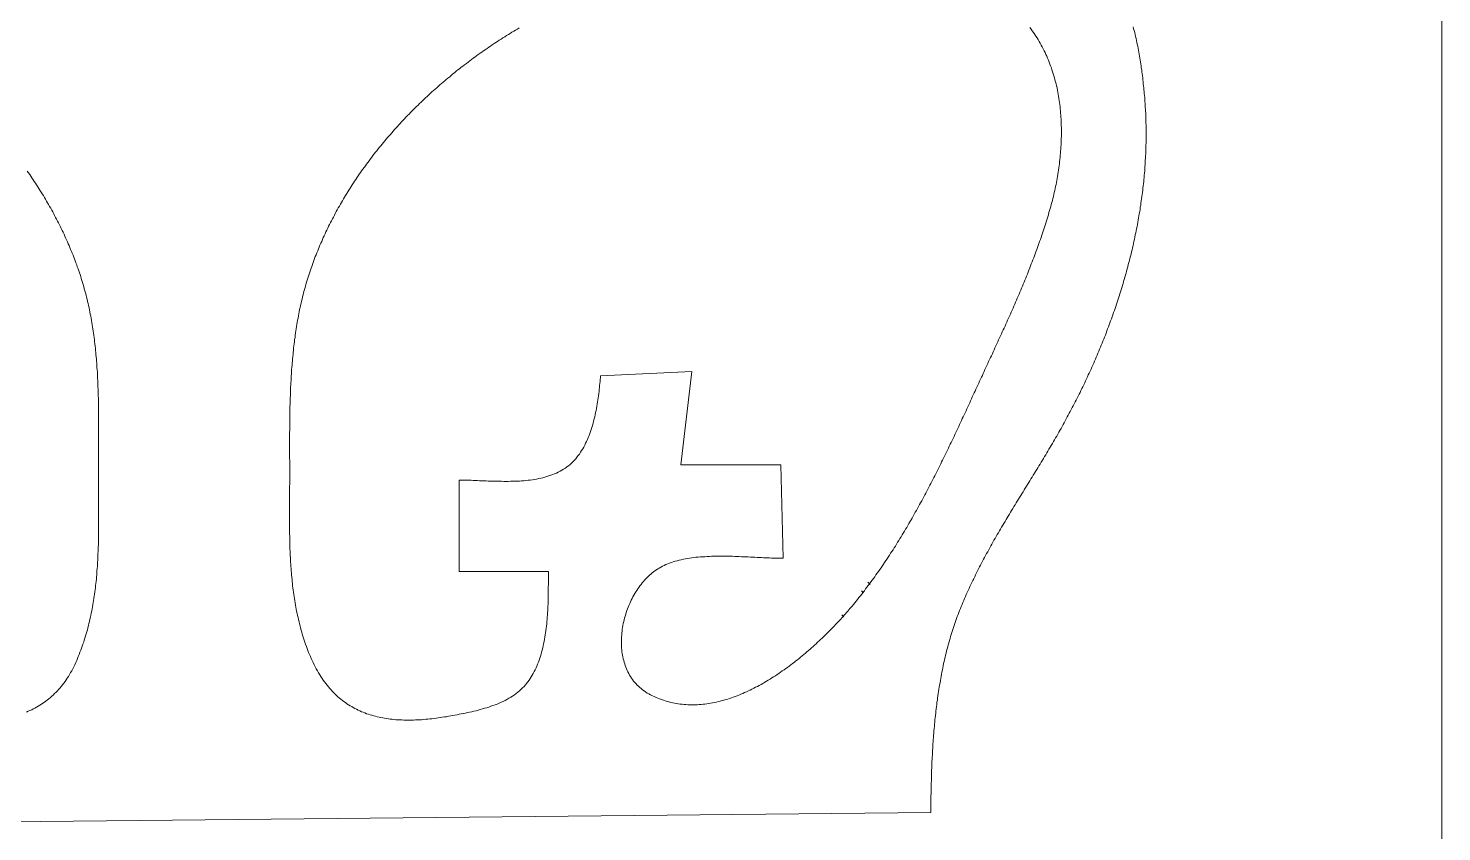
# Model space of a CAD drawing. Header units: inches. Extents: x 5.7 to 37.7, y 3.3 to 21.3.
# Drawn here: x 29.596 to 30.724, y 15.594 to 16.236 of the extents above; entities that cross this region are included whole.
import ezdxf

# ---------------------------------------------------------------- set-up
doc = ezdxf.new("R2010")
doc.units = ezdxf.units.IN
doc.header["$MEASUREMENT"] = 0
doc.layers.add('LASER BLACK', color=7, linetype='Continuous', lineweight=0, true_color=0x000000)

msp = doc.modelspace()

# ---------------------------------------------------------------- linework, layer by layer
at = {"layer": 'LASER BLACK'}
for points in [[(30.7241, 14.9936), (30.7241, 16.7583)], [(29.9877, 16.2363), (29.9862, 16.2354), (29.9848, 16.2345), (29.9833, 16.2337), (29.9819, 16.2328), (29.9804, 16.2319), (29.979, 16.231), (29.9776, 16.2301), (29.9761, 16.2292), (29.9747, 16.2283), (29.9733, 16.2274), (29.9718, 16.2265), (29.9704, 16.2255), (29.969, 16.2246), (29.9676, 16.2237), (29.9662, 16.2227), (29.9648, 16.2218), (29.9634, 16.2208), (29.962, 16.2199), (29.9606, 16.2189), (29.9592, 16.2179), (29.9578, 16.2169), (29.9564, 16.216), (29.955, 16.215), (29.9537, 16.214), (29.9523, 16.213), (29.9509, 16.212), (29.9495, 16.211), (29.9482, 16.2099), (29.9468, 16.2089), (29.9455, 16.2079), (29.9441, 16.2069), (29.9428, 16.2058), (29.9414, 16.2048), (29.9401, 16.2037), (29.9388, 16.2027), (29.9374, 16.2016), (29.9361, 16.2005), (29.9348, 16.1995), (29.9335, 16.1984), (29.9322, 16.1973), (29.9308, 16.1962), (29.9295, 16.1951), (29.9282, 16.194), (29.9269, 16.1929), (29.9257, 16.1918), (29.9244, 16.1907), (29.9231, 16.1896), (29.9218, 16.1885), (29.9205, 16.1873), (29.9193, 16.1862), (29.918, 16.1851), (29.9167, 16.1839), (29.9155, 16.1828), (29.9142, 16.1816), (29.913, 16.1805), (29.9118, 16.1793), (29.9105, 16.1781), (29.9093, 16.177), (29.9081, 16.1758), (29.9069, 16.1746), (29.9057, 16.1734), (29.9044, 16.1722), (29.9032, 16.171), (29.902, 16.1698), (29.9009, 16.1686), (29.8997, 16.1674), (29.8985, 16.1662), (29.8973, 16.165), (29.8961, 16.1637), (29.895, 16.1625), (29.8938, 16.1613), (29.8927, 16.16), (29.8915, 16.1588), (29.8904, 16.1575), (29.8893, 16.1563), (29.8881, 16.155), (29.887, 16.1537), (29.8859, 16.1525), (29.8848, 16.1512), (29.8837, 16.1499), (29.8826, 16.1487), (29.8815, 16.1474), (29.8804, 16.1461), (29.8793, 16.1448), (29.8782, 16.1435), (29.8772, 16.1422), (29.8761, 16.1409), (29.875, 16.1396), (29.874, 16.1382), (29.873, 16.1369), (29.8719, 16.1356), (29.8709, 16.1343), (29.8699, 16.1329), (29.8689, 16.1316), (29.8678, 16.1302), (29.8668, 16.1289), (29.8658, 16.1275), (29.8649, 16.1262), (29.8639, 16.1248), (29.8629, 16.1235), (29.8619, 16.1221), (29.861, 16.1207), (29.86, 16.1194), (29.8591, 16.118), (29.8581, 16.1166), (29.8572, 16.1152), (29.8563, 16.1138), (29.8553, 16.1124), (29.8544, 16.111), (29.8535, 16.1096), (29.8526, 16.1082), (29.8517, 16.1068), (29.8508, 16.1054), (29.85, 16.104), (29.8491, 16.1025), (29.8482, 16.1011), (29.8474, 16.0997), (29.8465, 16.0982), (29.8457, 16.0968), (29.8449, 16.0954), (29.8441, 16.0939), (29.8432, 16.0925), (29.8424, 16.091), (29.8416, 16.0896), (29.8408, 16.0881), (29.8401, 16.0866), (29.8393, 16.0852), (29.8385, 16.0837), (29.8378, 16.0822), (29.837, 16.0808), (29.8363, 16.0793), (29.8355, 16.0778), (29.8348, 16.0763), (29.8341, 16.0748), (29.8334, 16.0733), (29.8327, 16.0718), (29.832, 16.0703), (29.8313, 16.0688), (29.8306, 16.0673), (29.83, 16.0658), (29.8293, 16.0643), (29.8286, 16.0628), (29.828, 16.0612), (29.8274, 16.0597), (29.8268, 16.0582), (29.8261, 16.0566), (29.8255, 16.0551), (29.8249, 16.0536), (29.8243, 16.052), (29.8238, 16.0505), (29.8232, 16.0489), (29.8226, 16.0474), (29.8221, 16.0458), (29.8215, 16.0443), (29.821, 16.0427), (29.8205, 16.0412), (29.82, 16.0396), (29.8195, 16.038), (29.819, 16.0365), (29.8184, 16.0348), (29.8179, 16.0331), (29.8174, 16.0314), (29.817, 16.0298), (29.8165, 16.0281), (29.816, 16.0264), (29.8156, 16.0247), (29.8152, 16.0231), (29.8147, 16.0214), (29.8143, 16.0197), (29.8139, 16.018), (29.8135, 16.0163), (29.8132, 16.0146), (29.8128, 16.0129), (29.8124, 16.0113), (29.8121, 16.0096), (29.8118, 16.0079), (29.8114, 16.0062), (29.8111, 16.0045), (29.8108, 16.0028), (29.8105, 16.0011), (29.8102, 15.9994), (29.8099, 15.9977), (29.8097, 15.996), (29.8094, 15.9943), (29.8091, 15.9926), (29.8089, 15.9908), (29.8087, 15.9891), (29.8084, 15.9874), (29.8082, 15.9857), (29.808, 15.984), (29.8078, 15.9823), (29.8076, 15.9806), (29.8074, 15.9789), (29.8072, 15.9771), (29.8071, 15.9754), (29.8069, 15.9737), (29.8067, 15.972), (29.8066, 15.9703), (29.8064, 15.9685), (29.8063, 15.9668), (29.8062, 15.9651), (29.806, 15.9634), (29.8059, 15.9617), (29.8058, 15.9599), (29.8057, 15.9582), (29.8056, 15.9565), (29.8055, 15.9547), (29.8054, 15.953), (29.8053, 15.9513), (29.8052, 15.9496), (29.8052, 15.9478), (29.8051, 15.9461), (29.805, 15.9444), (29.805, 15.9426), (29.8049, 15.9409), (29.8049, 15.9392), (29.8048, 15.9375), (29.8048, 15.9357), (29.8047, 15.934), (29.8047, 15.9323), (29.8046, 15.9305), (29.8046, 15.9288), (29.8046, 15.9271), (29.8046, 15.9253), (29.8045, 15.9236), (29.8045, 15.9219), (29.8045, 15.9201), (29.8045, 15.9184), (29.8045, 15.9167), (29.8045, 15.9149), (29.8044, 15.9132), (29.8044, 15.9115), (29.8044, 15.9097), (29.8044, 15.908), (29.8044, 15.9063), (29.8044, 15.9045), (29.8044, 15.9028), (29.8044, 15.9011), (29.8044, 15.8993), (29.8044, 15.8976), (29.8044, 15.8959), (29.8044, 15.8941), (29.8044, 15.8924), (29.8045, 15.8907), (29.8045, 15.8889), (29.8045, 15.8872), (29.8045, 15.8855), (29.8045, 15.8837), (29.8045, 15.882), (29.8045, 15.8803), (29.8045, 15.8786), (29.8045, 15.8769), (29.8045, 15.8752), (29.8045, 15.8735), (29.8045, 15.8718), (29.8044, 15.8701), (29.8044, 15.8683), (29.8044, 15.8666), (29.8044, 15.8649), (29.8044, 15.8632), (29.8044, 15.8615), (29.8044, 15.8598), (29.8044, 15.8581), (29.8044, 15.8563), (29.8044, 15.8546), (29.8043, 15.8529), (29.8043, 15.8512), (29.8043, 15.8494), (29.8043, 15.8477), (29.8043, 15.846), (29.8043, 15.8443), (29.8043, 15.8425), (29.8043, 15.8408), (29.8044, 15.8391), (29.8044, 15.8373), (29.8044, 15.8356), (29.8044, 15.8339), (29.8044, 15.8321), (29.8045, 15.8304), (29.8045, 15.8287), (29.8045, 15.8269), (29.8046, 15.8252), (29.8046, 15.8235), (29.8047, 15.8217), (29.8047, 15.82), (29.8048, 15.8183), (29.8049, 15.8165), (29.8049, 15.8148), (29.805, 15.8131), (29.8051, 15.8113), (29.8052, 15.8096), (29.8053, 15.8079), (29.8054, 15.8061), (29.8056, 15.8044), (29.8057, 15.8027), (29.8058, 15.801), (29.806, 15.7993), (29.8061, 15.7975), (29.8063, 15.7958), (29.8065, 15.7941), (29.8066, 15.7924), (29.8068, 15.7907), (29.807, 15.789), (29.8073, 15.7872), (29.8075, 15.7855), (29.8077, 15.7838), (29.808, 15.7821), (29.8082, 15.7804), (29.8085, 15.7787), (29.8088, 15.777), (29.8091, 15.7753), (29.8094, 15.7737), (29.8097, 15.772), (29.81, 15.7703), (29.8103, 15.7686), (29.8107, 15.7669), (29.8111, 15.7653), (29.8115, 15.7636), (29.8119, 15.7619), (29.8123, 15.7603), (29.8127, 15.7586), (29.8131, 15.757), (29.8136, 15.7553), (29.8141, 15.7537), (29.8145, 15.752), (29.815, 15.7504), (29.8156, 15.7487), (29.8161, 15.7471), (29.8166, 15.7455), (29.8172, 15.7439), (29.8178, 15.7422), (29.8184, 15.7406), (29.819, 15.739), (29.8196, 15.7374), (29.8203, 15.7358), (29.821, 15.7342), (29.8217, 15.7326), (29.8224, 15.7311), (29.8232, 15.7293), (29.824, 15.7276), (29.8249, 15.7259), (29.8257, 15.7243), (29.8266, 15.7227), (29.8275, 15.7211), (29.8284, 15.7196), (29.8294, 15.7181), (29.8303, 15.7167), (29.8313, 15.7152), (29.8323, 15.7139), (29.8333, 15.7125), (29.8343, 15.7112), (29.8354, 15.7099), (29.8364, 15.7087), (29.8375, 15.7075), (29.8386, 15.7063), (29.8397, 15.7052), (29.8408, 15.7041), (29.8419, 15.703), (29.843, 15.702), (29.8442, 15.701), (29.8454, 15.7), (29.8466, 15.6991), (29.8478, 15.6982), (29.849, 15.6973), (29.8502, 15.6964), (29.8514, 15.6956), (29.8527, 15.6948), (29.854, 15.6941), (29.8552, 15.6934), (29.8565, 15.6927), (29.8578, 15.692), (29.8591, 15.6913), (29.8605, 15.6907), (29.8618, 15.6901), (29.8632, 15.6896), (29.8645, 15.6891), (29.8659, 15.6885), (29.8673, 15.6881), (29.8687, 15.6876), (29.8701, 15.6872), (29.8715, 15.6868), (29.8729, 15.6864), (29.8744, 15.686), (29.8758, 15.6857), (29.8773, 15.6854), (29.8787, 15.6851), (29.8802, 15.6848), (29.8817, 15.6846), (29.8832, 15.6844), (29.8847, 15.6842), (29.8862, 15.684), (29.8877, 15.6839), (29.8893, 15.6837), (29.8908, 15.6836), (29.8924, 15.6835), (29.8939, 15.6835), (29.8955, 15.6834), (29.897, 15.6834), (29.8986, 15.6834), (29.9002, 15.6834), (29.9018, 15.6834), (29.9034, 15.6834), (29.905, 15.6835), (29.9066, 15.6835), (29.9082, 15.6836), (29.9098, 15.6837), (29.9114, 15.6839), (29.9131, 15.684), (29.9147, 15.6842), (29.9164, 15.6843), (29.918, 15.6845), (29.9197, 15.6847), (29.9213, 15.6849), (29.923, 15.6851), (29.9246, 15.6854), (29.9263, 15.6856), (29.928, 15.6859), (29.9297, 15.6861), (29.9313, 15.6864), (29.933, 15.6867), (29.9347, 15.687), (29.9364, 15.6874), (29.9381, 15.6877), (29.9397, 15.688), (29.9414, 15.6883), (29.943, 15.6887), (29.9447, 15.689), (29.9464, 15.6894), (29.9481, 15.6897), (29.9498, 15.6901), (29.9515, 15.6905), (29.9532, 15.6909), (29.9549, 15.6914), (29.9566, 15.6918), (29.9583, 15.6923), (29.96, 15.6928), (29.9617, 15.6933), (29.9634, 15.6938), (29.9651, 15.6944), (29.9667, 15.695), (29.9684, 15.6956), (29.97, 15.6962), (29.9716, 15.6969), (29.9732, 15.6976), (29.9748, 15.6983), (29.9764, 15.6991), (29.9779, 15.6999), (29.9794, 15.7008), (29.9809, 15.7017), (29.9824, 15.7026), (29.9838, 15.7036), (29.9852, 15.7046), (29.9865, 15.7056), (29.9878, 15.7067), (29.9891, 15.7079), (29.9904, 15.7091), (29.9916, 15.7103), (29.9926, 15.7115), (29.9936, 15.7127), (29.9946, 15.7139), (29.9955, 15.7152), (29.9964, 15.7165), (29.9973, 15.7179), (29.9981, 15.7192), (29.9989, 15.7206), (29.9997, 15.7221), (30.0004, 15.7235), (30.0011, 15.725), (30.0018, 15.7265), (30.0024, 15.728), (30.003, 15.7296), (30.0036, 15.7312), (30.0041, 15.7328), (30.0046, 15.7344), (30.0051, 15.736), (30.0056, 15.7377), (30.006, 15.7393), (30.0065, 15.741), (30.0068, 15.7427), (30.0072, 15.7444), (30.0076, 15.7461), (30.0079, 15.7479), (30.0082, 15.7496), (30.0085, 15.7514), (30.0087, 15.7531), (30.009, 15.7549), (30.0092, 15.7567), (30.0094, 15.7584), (30.0096, 15.7602), (30.0098, 15.762), (30.0099, 15.7638), (30.0101, 15.7655), (30.0102, 15.7673), (30.0103, 15.7691), (30.0104, 15.7708), (30.0105, 15.7726), (30.0106, 15.7744), (30.0107, 15.7761), (30.0107, 15.7779), (30.0108, 15.7796), (30.0108, 15.7813), (30.0109, 15.783), (30.0109, 15.7847), (30.0109, 15.7864), (30.0109, 15.7881), (30.0109, 15.7897), (30.011, 15.7913), (30.011, 15.793), (30.011, 15.7946), (30.011, 15.7961), (30.011, 15.7977), (30.011, 15.7992), (30.011, 15.8007), (30.011, 15.8022)], [(30.3983, 16.2325), (30.3973, 16.2339), (30.3964, 16.2353), (30.3954, 16.2366)], [(30.4115, 16.092), (30.412, 16.0935), (30.4124, 16.0951), (30.4128, 16.0967), (30.4133, 16.0983), (30.4137, 16.0999), (30.4141, 16.1015), (30.4144, 16.1031), (30.4148, 16.1047), (30.4152, 16.1063), (30.4155, 16.1079), (30.4159, 16.1095), (30.4162, 16.1112), (30.4165, 16.1128), (30.4168, 16.1144), (30.4171, 16.1161), (30.4174, 16.1177), (30.4177, 16.1194), (30.418, 16.1211), (30.4182, 16.1227), (30.4184, 16.1244), (30.4187, 16.1261), (30.4189, 16.1277), (30.4191, 16.1294), (30.4193, 16.1311), (30.4195, 16.1328), (30.4196, 16.1345), (30.4198, 16.1362), (30.4199, 16.1379), (30.42, 16.1395), (30.4201, 16.1412), (30.4202, 16.1429), (30.4203, 16.1446), (30.4204, 16.1463), (30.4204, 16.148), (30.4205, 16.1497), (30.4205, 16.1514), (30.4205, 16.1531), (30.4205, 16.1548), (30.4205, 16.1565), (30.4204, 16.1582), (30.4204, 16.1599), (30.4203, 16.1616), (30.4202, 16.1633), (30.4201, 16.165), (30.42, 16.1666), (30.4199, 16.1683), (30.4197, 16.17), (30.4196, 16.1717), (30.4194, 16.1734), (30.4192, 16.175), (30.419, 16.1767), (30.4187, 16.1784), (30.4185, 16.18), (30.4182, 16.1817), (30.4179, 16.1833), (30.4176, 16.185), (30.4173, 16.1866), (30.417, 16.1883), (30.4166, 16.1899), (30.4162, 16.1915), (30.4158, 16.1931), (30.4154, 16.1948), (30.415, 16.1964), (30.4145, 16.198), (30.414, 16.1996), (30.4135, 16.2012), (30.413, 16.2027), (30.4125, 16.2043), (30.4119, 16.2059), (30.4114, 16.2074), (30.4108, 16.209), (30.4101, 16.2105), (30.4095, 16.2121), (30.4089, 16.2136), (30.4082, 16.2151), (30.4075, 16.2166), (30.4067, 16.2181), (30.406, 16.2196), (30.4052, 16.2211), (30.4044, 16.2226), (30.4036, 16.224), (30.4028, 16.2255), (30.402, 16.2269), (30.4011, 16.2283), (30.4002, 16.2297), (30.3992, 16.2311), (30.3983, 16.2325)], [(30.4252, 15.9255), (30.426, 15.927), (30.4268, 15.9285), (30.4276, 15.93), (30.4284, 15.9315), (30.4292, 15.933), (30.43, 15.9345), (30.4308, 15.936), (30.4315, 15.9375), (30.4323, 15.939), (30.4331, 15.9405), (30.4338, 15.9421), (30.4346, 15.9436), (30.4354, 15.9451), (30.4361, 15.9467), (30.4369, 15.9482), (30.4376, 15.9497), (30.4384, 15.9513), (30.4391, 15.9528), (30.4398, 15.9544), (30.4406, 15.9559), (30.4413, 15.9575), (30.442, 15.9591), (30.4427, 15.9606), (30.4434, 15.9622), (30.4442, 15.9638), (30.4449, 15.9653), (30.4456, 15.9669), (30.4463, 15.9685), (30.447, 15.9701), (30.4476, 15.9717), (30.4483, 15.9733), (30.449, 15.9749), (30.4497, 15.9765), (30.4504, 15.978), (30.451, 15.9796), (30.4517, 15.9813), (30.4523, 15.9829), (30.453, 15.9845), (30.4536, 15.9861), (30.4543, 15.9877), (30.4549, 15.9893), (30.4556, 15.9909), (30.4562, 15.9925), (30.4568, 15.9942), (30.4574, 15.9958), (30.458, 15.9974), (30.4586, 15.9991), (30.4592, 16.0007), (30.4598, 16.0023), (30.4604, 16.004), (30.461, 16.0056), (30.4616, 16.0072), (30.4622, 16.0089), (30.4628, 16.0105), (30.4633, 16.0122), (30.4639, 16.0138), (30.4644, 16.0155), (30.465, 16.0171), (30.4655, 16.0188), (30.4661, 16.0204), (30.4666, 16.0221), (30.4671, 16.0238), (30.4677, 16.0254), (30.4682, 16.0271), (30.4687, 16.0287), (30.4692, 16.0304), (30.4697, 16.0321), (30.4702, 16.0338), (30.4707, 16.0354), (30.4712, 16.0371), (30.4716, 16.0388), (30.4721, 16.0405), (30.4726, 16.0421), (30.473, 16.0438), (30.4735, 16.0455), (30.4739, 16.0472), (30.4744, 16.0489), (30.4748, 16.0505), (30.4752, 16.0522), (30.4756, 16.0539), (30.4761, 16.0556), (30.4765, 16.0573), (30.4769, 16.059), (30.4773, 16.0607), (30.4777, 16.0624), (30.478, 16.0641), (30.4784, 16.0658), (30.4788, 16.0675), (30.4792, 16.0692), (30.4795, 16.0709), (30.4799, 16.0725), (30.4802, 16.0742), (30.4805, 16.0759), (30.4809, 16.0776), (30.4812, 16.0793), (30.4815, 16.0811), (30.4818, 16.0828), (30.4821, 16.0845), (30.4824, 16.0862), (30.4827, 16.0879), (30.483, 16.0896), (30.4833, 16.0913), (30.4835, 16.093), (30.4838, 16.0947), (30.484, 16.0964), (30.4843, 16.0981), (30.4845, 16.0998), (30.4848, 16.1015), (30.485, 16.1032), (30.4852, 16.1049), (30.4854, 16.1066), (30.4856, 16.1083), (30.4858, 16.1101), (30.486, 16.1118), (30.4862, 16.1135), (30.4863, 16.1152), (30.4865, 16.1169), (30.4867, 16.1186), (30.4868, 16.1203), (30.487, 16.122), (30.4871, 16.1237), (30.4872, 16.1254), (30.4873, 16.1271), (30.4874, 16.1288), (30.4875, 16.1305), (30.4876, 16.1322), (30.4877, 16.134), (30.4878, 16.1357), (30.4879, 16.1374), (30.4879, 16.1391), (30.488, 16.1408), (30.488, 16.1425), (30.4881, 16.1442), (30.4881, 16.1459), (30.4881, 16.1476), (30.4881, 16.1493), (30.4881, 16.151), (30.4881, 16.1525), (30.4881, 16.1541), (30.4881, 16.1556), (30.4881, 16.1572), (30.4881, 16.1587), (30.488, 16.1603), (30.488, 16.1618), (30.4879, 16.1634), (30.4879, 16.1649), (30.4878, 16.1665), (30.4878, 16.1681), (30.4877, 16.1696), (30.4876, 16.1712), (30.4875, 16.1728), (30.4874, 16.1743), (30.4873, 16.1759), (30.4872, 16.1775), (30.4871, 16.1791), (30.487, 16.1806), (30.4869, 16.1822), (30.4867, 16.1838), (30.4866, 16.1854), (30.4864, 16.1869), (30.4863, 16.1885), (30.4861, 16.1901), (30.4859, 16.1917), (30.4858, 16.1933), (30.4856, 16.1948), (30.4854, 16.1964), (30.4852, 16.198), (30.485, 16.1996), (30.4848, 16.2012), (30.4846, 16.2027), (30.4843, 16.2043), (30.4841, 16.2059), (30.4839, 16.2075), (30.4836, 16.209), (30.4834, 16.2106), (30.4831, 16.2122), (30.4828, 16.2138), (30.4826, 16.2153), (30.4823, 16.2169), (30.482, 16.2185), (30.4817, 16.2201), (30.4814, 16.2216), (30.481, 16.2232), (30.4807, 16.2247), (30.4804, 16.2263), (30.4801, 16.2279), (30.4797, 16.2294), (30.4794, 16.231), (30.479, 16.2325), (30.4786, 16.2341), (30.4782, 16.2356), (30.4779, 16.2372)], [(29.5944, 15.6898), (29.5958, 15.6904), (29.5971, 15.691), (29.5985, 15.6916), (29.5998, 15.6923), (29.6011, 15.6929), (29.6024, 15.6937), (29.6037, 15.6944), (29.6049, 15.6952), (29.6062, 15.696), (29.6074, 15.6968), (29.6087, 15.6977), (29.6099, 15.6985), (29.6111, 15.6995), (29.6122, 15.7004), (29.6134, 15.7014), (29.6145, 15.7024), (29.6157, 15.7034), (29.6168, 15.7045), (29.6179, 15.7056), (29.619, 15.7067), (29.62, 15.7079), (29.6211, 15.7091), (29.6221, 15.7103), (29.6231, 15.7115), (29.6241, 15.7128), (29.6251, 15.7142), (29.626, 15.7155), (29.6269, 15.7169), (29.6279, 15.7183), (29.6287, 15.7198), (29.6296, 15.7213), (29.6305, 15.7228), (29.6313, 15.7244), (29.6321, 15.726), (29.6329, 15.7276), (29.6337, 15.7293), (29.6344, 15.7309), (29.6351, 15.7326), (29.6357, 15.7342), (29.6364, 15.7358), (29.637, 15.7375), (29.6377, 15.7391), (29.6383, 15.7407), (29.6388, 15.7424), (29.6394, 15.744), (29.64, 15.7457), (29.6405, 15.7473), (29.641, 15.7489), (29.6415, 15.7506), (29.642, 15.7522), (29.6425, 15.7539), (29.643, 15.7556), (29.6434, 15.7572), (29.6438, 15.7589), (29.6442, 15.7605), (29.6446, 15.7622), (29.645, 15.7639), (29.6454, 15.7655), (29.6458, 15.7672), (29.6461, 15.7689), (29.6464, 15.7706), (29.6468, 15.7722), (29.6471, 15.7739), (29.6474, 15.7756), (29.6477, 15.7773), (29.6479, 15.779), (29.6482, 15.7806), (29.6484, 15.7823), (29.6487, 15.784), (29.6489, 15.7857), (29.6491, 15.7874), (29.6493, 15.7891), (29.6495, 15.7908), (29.6497, 15.7925), (29.6499, 15.7942), (29.6501, 15.7959), (29.6502, 15.7976), (29.6504, 15.7993), (29.6505, 15.801), (29.6506, 15.8027), (29.6508, 15.8044), (29.6509, 15.8061), (29.651, 15.8078), (29.6511, 15.8095), (29.6512, 15.8112), (29.6513, 15.813), (29.6514, 15.8147), (29.6514, 15.8164), (29.6515, 15.8181), (29.6516, 15.8198), (29.6516, 15.8215), (29.6517, 15.8233), (29.6517, 15.825), (29.6517, 15.8267), (29.6518, 15.8284), (29.6518, 15.8301), (29.6518, 15.8319), (29.6519, 15.8336), (29.6519, 15.8353), (29.6519, 15.837), (29.6519, 15.8388), (29.6519, 15.8405), (29.6519, 15.8422), (29.6519, 15.8439), (29.6519, 15.8457), (29.6519, 15.8474), (29.6519, 15.8491), (29.6519, 15.8508), (29.6519, 15.8526), (29.6519, 15.8543), (29.6519, 15.856), (29.6519, 15.8578), (29.6519, 15.8595), (29.6518, 15.8612), (29.6518, 15.863), (29.6518, 15.8647), (29.6518, 15.8664), (29.6518, 15.8682), (29.6518, 15.8699), (29.6518, 15.8716), (29.6518, 15.8734), (29.6518, 15.8751), (29.6518, 15.8768), (29.6518, 15.8786), (29.6518, 15.8803), (29.6518, 15.882), (29.6518, 15.8837), (29.6518, 15.8854), (29.6518, 15.8872), (29.6518, 15.8889), (29.6518, 15.8906), (29.6518, 15.8923), (29.6518, 15.8941), (29.6518, 15.8958), (29.6518, 15.8975), (29.6519, 15.8992), (29.6519, 15.901), (29.6519, 15.9027), (29.6519, 15.9044), (29.6519, 15.9062), (29.6519, 15.9079), (29.6519, 15.9096), (29.6519, 15.9114), (29.6519, 15.9131), (29.6519, 15.9148), (29.6519, 15.9165), (29.6519, 15.9183), (29.6519, 15.92), (29.6519, 15.9217), (29.6519, 15.9235), (29.6519, 15.9252), (29.6519, 15.9269), (29.6519, 15.9287), (29.6519, 15.9304), (29.6518, 15.9321), (29.6518, 15.9339), (29.6518, 15.9356), (29.6518, 15.9373), (29.6517, 15.939), (29.6517, 15.9408), (29.6516, 15.9425), (29.6516, 15.9442), (29.6515, 15.946), (29.6515, 15.9477), (29.6514, 15.9494), (29.6514, 15.9512), (29.6513, 15.9529), (29.6512, 15.9546), (29.6511, 15.9563), (29.651, 15.9581), (29.6509, 15.9598), (29.6509, 15.9615), (29.6507, 15.9632), (29.6506, 15.965), (29.6505, 15.9667), (29.6504, 15.9684), (29.6503, 15.9701), (29.6501, 15.9718), (29.65, 15.9736), (29.6498, 15.9753), (29.6497, 15.977), (29.6495, 15.9787), (29.6493, 15.9804), (29.6491, 15.9821), (29.6489, 15.9839), (29.6487, 15.9856), (29.6485, 15.9873), (29.6483, 15.989), (29.6481, 15.9907), (29.6478, 15.9924), (29.6476, 15.9941), (29.6473, 15.9958), (29.6471, 15.9975), (29.6468, 15.9992), (29.6465, 16.0009), (29.6462, 16.0026), (29.6459, 16.0043), (29.6456, 16.006), (29.6453, 16.0077), (29.645, 16.0094), (29.6446, 16.0111), (29.6443, 16.0128), (29.6439, 16.0145), (29.6435, 16.0162), (29.6431, 16.0178), (29.6427, 16.0195), (29.6423, 16.0212), (29.6419, 16.0229), (29.6414, 16.0246), (29.641, 16.0262), (29.6405, 16.0279), (29.64, 16.0296), (29.6396, 16.0313), (29.6391, 16.0328), (29.6386, 16.0344), (29.6381, 16.036), (29.6376, 16.0376), (29.6371, 16.0392), (29.6366, 16.0407), (29.636, 16.0423), (29.6355, 16.0439), (29.6349, 16.0454), (29.6344, 16.047), (29.6338, 16.0486), (29.6332, 16.0501), (29.6327, 16.0517), (29.6321, 16.0532), (29.6315, 16.0548), (29.6308, 16.0563), (29.6302, 16.0578), (29.6296, 16.0594), (29.629, 16.0609), (29.6283, 16.0624), (29.6277, 16.0639), (29.627, 16.0655), (29.6263, 16.067), (29.6256, 16.0685), (29.625, 16.07), (29.6243, 16.0715), (29.6236, 16.073), (29.6228, 16.0745), (29.6221, 16.076), (29.6214, 16.0775), (29.6207, 16.079), (29.6199, 16.0805), (29.6192, 16.082), (29.6184, 16.0834), (29.6176, 16.0849), (29.6168, 16.0864), (29.6161, 16.0878), (29.6153, 16.0893), (29.6145, 16.0908), (29.6137, 16.0922), (29.6128, 16.0937), (29.612, 16.0951), (29.6112, 16.0966), (29.6103, 16.098), (29.6095, 16.0994), (29.6086, 16.1009), (29.6078, 16.1023), (29.6069, 16.1037), (29.606, 16.1052), (29.6051, 16.1066), (29.6043, 16.108), (29.6034, 16.1094), (29.6024, 16.1108), (29.6015, 16.1122), (29.6006, 16.1136), (29.5997, 16.115), (29.5987, 16.1164), (29.5978, 16.1178), (29.5969, 16.1191), (29.5959, 16.1205), (29.5949, 16.1219)], [(30.3516, 15.9462), (30.3523, 15.9478), (30.353, 15.9494), (30.3537, 15.9509), (30.3545, 15.9525), (30.3552, 15.954), (30.3559, 15.9556), (30.3566, 15.9572), (30.3574, 15.9587), (30.3581, 15.9603), (30.3588, 15.9619), (30.3595, 15.9634), (30.3603, 15.965), (30.361, 15.9666), (30.3617, 15.9681), (30.3624, 15.9697), (30.3632, 15.9713), (30.3639, 15.9729), (30.3646, 15.9744), (30.3654, 15.976), (30.3661, 15.9776), (30.3668, 15.9792), (30.3675, 15.9807), (30.3683, 15.9823), (30.369, 15.9839), (30.3697, 15.9855), (30.3704, 15.9871), (30.3712, 15.9886), (30.3719, 15.9902), (30.3726, 15.9918), (30.3733, 15.9934), (30.3741, 15.995), (30.3748, 15.9965), (30.3755, 15.9981), (30.3762, 15.9997), (30.3769, 16.0013), (30.3776, 16.0029), (30.3784, 16.0045), (30.3791, 16.0061), (30.3798, 16.0077), (30.3805, 16.0093), (30.3812, 16.0109), (30.3819, 16.0124), (30.3826, 16.014), (30.3833, 16.0156), (30.384, 16.0172), (30.3847, 16.0188), (30.3853, 16.0204), (30.386, 16.022), (30.3867, 16.0236), (30.3874, 16.0252), (30.3881, 16.0268), (30.3887, 16.0284), (30.3894, 16.0301), (30.3901, 16.0317), (30.3907, 16.0333), (30.3914, 16.0349), (30.3921, 16.0365), (30.3927, 16.0381), (30.3934, 16.0397), (30.394, 16.0413), (30.3946, 16.0429), (30.3953, 16.0446), (30.3959, 16.0462), (30.3965, 16.0478), (30.3972, 16.0494), (30.3978, 16.051), (30.3984, 16.0527), (30.399, 16.0543), (30.3996, 16.0559), (30.4002, 16.0575), (30.4008, 16.0592), (30.4014, 16.0608), (30.402, 16.0624), (30.4026, 16.064), (30.4031, 16.0657), (30.4037, 16.0673), (30.4043, 16.0689), (30.4048, 16.0706), (30.4054, 16.0722), (30.4059, 16.0739), (30.4065, 16.0755), (30.407, 16.0771), (30.4075, 16.0788), (30.4081, 16.0804), (30.4086, 16.0821), (30.4091, 16.0837), (30.4096, 16.0854), (30.4101, 16.087), (30.4106, 16.0887), (30.4111, 16.0903), (30.4115, 16.092)], [(30.011, 15.8022), (29.9398, 15.8022), (29.9398, 15.8751), (29.9414, 15.8751), (29.9429, 15.8751), (29.9445, 15.875), (29.9461, 15.875), (29.9477, 15.8749), (29.9494, 15.8749), (29.951, 15.8748), (29.9527, 15.8748), (29.9544, 15.8747), (29.9561, 15.8746), (29.9578, 15.8746), (29.9595, 15.8745), (29.9612, 15.8744), (29.963, 15.8743), (29.9647, 15.8743), (29.9665, 15.8742), (29.9683, 15.8742), (29.97, 15.8741), (29.9718, 15.8741), (29.9736, 15.8741), (29.9754, 15.874), (29.9771, 15.874), (29.9789, 15.874), (29.9807, 15.8741), (29.9825, 15.8741), (29.9843, 15.8742), (29.986, 15.8742), (29.9878, 15.8743), (29.9896, 15.8744), (29.9913, 15.8746), (29.993, 15.8747), (29.9948, 15.8749), (29.9965, 15.8751), (29.9982, 15.8754), (29.9999, 15.8756), (30.0016, 15.8759), (30.0033, 15.8763), (30.0049, 15.8766), (30.0065, 15.877), (30.0082, 15.8774), (30.0098, 15.8779), (30.0113, 15.8784), (30.0129, 15.8789), (30.0144, 15.8795), (30.0159, 15.8801), (30.0174, 15.8807), (30.0189, 15.8814), (30.0203, 15.8821), (30.0217, 15.8829), (30.0231, 15.8838), (30.0245, 15.8846), (30.0258, 15.8856), (30.027, 15.8865), (30.0283, 15.8876), (30.0294, 15.8886), (30.0306, 15.8898), (30.0317, 15.8909), (30.0328, 15.8921), (30.0338, 15.8933), (30.0348, 15.8946), (30.0357, 15.8959), (30.0366, 15.8973), (30.0375, 15.8987), (30.0384, 15.9001), (30.0392, 15.9015), (30.04, 15.903), (30.0407, 15.9045), (30.0415, 15.906), (30.0422, 15.9075), (30.0428, 15.9091), (30.0434, 15.9107), (30.0441, 15.9123), (30.0446, 15.9139), (30.0452, 15.9155), (30.0457, 15.9172), (30.0462, 15.9188), (30.0467, 15.9205), (30.0471, 15.9222), (30.0476, 15.9239), (30.048, 15.9256), (30.0484, 15.9273), (30.0487, 15.929), (30.0491, 15.9307), (30.0494, 15.9324), (30.0497, 15.9341), (30.05, 15.9358), (30.0503, 15.9375), (30.0505, 15.9392), (30.0508, 15.9409), (30.051, 15.9425), (30.0512, 15.9442), (30.0514, 15.9458), (30.0516, 15.9475), (30.0518, 15.9491), (30.0519, 15.9507), (30.0521, 15.9523), (30.0522, 15.9538), (30.0524, 15.9554), (30.0525, 15.9569), (30.0526, 15.9584), (30.1255, 15.9618), (30.1168, 15.8872), (30.1966, 15.8872), (30.1984, 15.8126), (30.1969, 15.8126), (30.1954, 15.8126), (30.1939, 15.8127), (30.1924, 15.8127), (30.1908, 15.8128), (30.1892, 15.8128), (30.1876, 15.8129), (30.186, 15.8129), (30.1844, 15.813), (30.1827, 15.8131), (30.181, 15.8132), (30.1793, 15.8133), (30.1776, 15.8133), (30.1758, 15.8134), (30.1741, 15.8135), (30.1723, 15.8136), (30.1705, 15.8137), (30.1688, 15.8138), (30.167, 15.8139), (30.1651, 15.8139), (30.1633, 15.814), (30.1615, 15.8141), (30.1597, 15.8141), (30.1579, 15.8142), (30.156, 15.8142), (30.1542, 15.8143), (30.1523, 15.8143), (30.1505, 15.8143), (30.1487, 15.8143), (30.1468, 15.8143), (30.145, 15.8143), (30.1432, 15.8142), (30.1413, 15.8142), (30.1395, 15.8141), (30.1377, 15.814), (30.1359, 15.8139), (30.1341, 15.8138), (30.1324, 15.8137), (30.1306, 15.8135), (30.1288, 15.8134), (30.1271, 15.8132), (30.1254, 15.8129), (30.1237, 15.8127), (30.122, 15.8124), (30.1203, 15.8121), (30.1187, 15.8118), (30.117, 15.8114), (30.1154, 15.8111), (30.1138, 15.8107), (30.1123, 15.8102), (30.1107, 15.8098), (30.1092, 15.8093), (30.1077, 15.8087), (30.1063, 15.8082), (30.1048, 15.8076), (30.1034, 15.8069), (30.1021, 15.8063), (30.1008, 15.8056), (30.0995, 15.8048), (30.0983, 15.8041), (30.0972, 15.8034), (30.096, 15.8026), (30.0949, 15.8018), (30.0939, 15.8009), (30.0928, 15.8), (30.0917, 15.7991), (30.0907, 15.7982), (30.0897, 15.7972), (30.0887, 15.7961), (30.0877, 15.7951), (30.0868, 15.794), (30.0859, 15.7929), (30.085, 15.7918), (30.0841, 15.7906), (30.0832, 15.7894), (30.0824, 15.7882), (30.0816, 15.787), (30.0808, 15.7858), (30.08, 15.7845), (30.0792, 15.7832), (30.0785, 15.7819), (30.0778, 15.7805), (30.0771, 15.7792), (30.0765, 15.7778), (30.0759, 15.7764), (30.0753, 15.775), (30.0747, 15.7736), (30.0741, 15.7722), (30.0736, 15.7708), (30.0731, 15.7693), (30.0727, 15.7679), (30.0722, 15.7664), (30.0718, 15.7649), (30.0714, 15.7635), (30.0711, 15.762), (30.0708, 15.7605), (30.0705, 15.759), (30.0702, 15.7575), (30.07, 15.756), (30.0698, 15.7545), (30.0696, 15.753), (30.0695, 15.7515), (30.0694, 15.75), (30.0693, 15.7485), (30.0693, 15.747), (30.0693, 15.7455), (30.0693, 15.744), (30.0693, 15.7425), (30.0694, 15.7411), (30.0696, 15.7396), (30.0697, 15.7381), (30.0699, 15.7367), (30.0702, 15.7353), (30.0704, 15.7339), (30.0707, 15.7324), (30.0711, 15.7311), (30.0715, 15.7297), (30.0719, 15.7283), (30.0723, 15.727), (30.0728, 15.7256), (30.0733, 15.7243), (30.0739, 15.723), (30.0745, 15.7218), (30.0752, 15.7205), (30.0758, 15.7193), (30.0766, 15.7181), (30.0773, 15.7169), (30.0781, 15.7158), (30.079, 15.7146), (30.0799, 15.7135), (30.0808, 15.7125), (30.0818, 15.7114), (30.0828, 15.7104), (30.0839, 15.7094), (30.085, 15.7085), (30.0861, 15.7076), (30.0873, 15.7067), (30.0885, 15.7059), (30.0898, 15.705), (30.0911, 15.7043), (30.0925, 15.7035), (30.094, 15.7028), (30.0954, 15.7021), (30.0969, 15.7015), (30.0984, 15.7008), (30.0998, 15.7003), (30.1013, 15.6997), (30.1028, 15.6992), (30.1043, 15.6987), (30.1058, 15.6983), (30.1072, 15.6979), (30.1087, 15.6975), (30.1102, 15.6972), (30.1117, 15.6969), (30.1132, 15.6966), (30.1147, 15.6964), (30.1162, 15.6961), (30.1178, 15.696), (30.1193, 15.6958), (30.1208, 15.6957), (30.1223, 15.6956), (30.1238, 15.6956), (30.1253, 15.6955), (30.1268, 15.6955), (30.1284, 15.6956), (30.1299, 15.6956), (30.1314, 15.6957), (30.1329, 15.6958), (30.1344, 15.696), (30.1359, 15.6962), (30.1375, 15.6964), (30.139, 15.6966), (30.1405, 15.6968), (30.142, 15.6971), (30.1435, 15.6974), (30.1451, 15.6977), (30.1466, 15.6981), (30.1481, 15.6985), (30.1496, 15.6989), (30.1511, 15.6993), (30.1526, 15.6997), (30.1541, 15.7002), (30.1556, 15.7007), (30.1571, 15.7012), (30.1586, 15.7017), (30.1601, 15.7023), (30.1616, 15.7028), (30.1631, 15.7034), (30.1646, 15.704), (30.1661, 15.7047), (30.1676, 15.7053), (30.1691, 15.706), (30.1706, 15.7067), (30.172, 15.7074), (30.1735, 15.7081), (30.175, 15.7088), (30.1764, 15.7096), (30.1779, 15.7103), (30.1793, 15.7111), (30.1808, 15.7119), (30.1822, 15.7127), (30.1837, 15.7136), (30.1851, 15.7144), (30.1865, 15.7153), (30.1879, 15.7161), (30.1893, 15.717), (30.1908, 15.7179), (30.1922, 15.7188), (30.1936, 15.7197), (30.1949, 15.7207), (30.1963, 15.7216), (30.1977, 15.7226), (30.1991, 15.7235), (30.2004, 15.7245), (30.2018, 15.7255), (30.2031, 15.7265), (30.2045, 15.7275), (30.2058, 15.7285), (30.2071, 15.7295), (30.2084, 15.7306), (30.2098, 15.7316), (30.2111, 15.7326), (30.2123, 15.7337), (30.2136, 15.7347), (30.2149, 15.7358), (30.2162, 15.7368), (30.2174, 15.7379), (30.2187, 15.739), (30.2199, 15.7401), (30.2211, 15.7412), (30.2223, 15.7422), (30.2235, 15.7433), (30.2247, 15.7444), (30.2259, 15.7455), (30.2271, 15.7466), (30.2283, 15.7477), (30.2294, 15.7488), (30.2306, 15.7499), (30.2317, 15.751), (30.2328, 15.7521), (30.2339, 15.7532), (30.235, 15.7543), (30.2361, 15.7554), (30.2372, 15.7565), (30.2382, 15.7576), (30.2393, 15.7587), (30.2403, 15.7597), (30.2413, 15.7608), (30.2423, 15.7619), (30.2433, 15.763), (30.2443, 15.764), (30.2453, 15.7651), (30.2462, 15.7662), (30.2472, 15.7672), (30.2481, 15.7683), (30.249, 15.7693), (30.2499, 15.7704), (30.2508, 15.7714), (30.2517, 15.7724), (30.2525, 15.7734), (30.2534, 15.7744)], [(30.2534, 15.7744), (30.2545, 15.7758), (30.2556, 15.7771), (30.2567, 15.7785), (30.2578, 15.7798), (30.2589, 15.7812), (30.26, 15.7826), (30.2611, 15.7839), (30.2621, 15.7853), (30.2632, 15.7867), (30.2642, 15.7881), (30.2653, 15.7895), (30.2663, 15.7909), (30.2674, 15.7923), (30.2684, 15.7937), (30.2694, 15.7951), (30.2705, 15.7965), (30.2715, 15.7979), (30.2725, 15.7993), (30.2735, 15.8007), (30.2745, 15.8021), (30.2755, 15.8036), (30.2765, 15.805), (30.2775, 15.8064), (30.2785, 15.8079), (30.2794, 15.8093), (30.2804, 15.8108), (30.2814, 15.8122), (30.2823, 15.8136), (30.2833, 15.8151), (30.2842, 15.8166), (30.2852, 15.818), (30.2861, 15.8195), (30.287, 15.821), (30.288, 15.8224), (30.2889, 15.8239), (30.2898, 15.8254), (30.2907, 15.8269), (30.2916, 15.8283), (30.2925, 15.8298), (30.2934, 15.8313), (30.2943, 15.8328), (30.2952, 15.8343), (30.2961, 15.8358), (30.297, 15.8373), (30.2979, 15.8388), (30.2988, 15.8403), (30.2996, 15.8418), (30.3005, 15.8433), (30.3014, 15.8448), (30.3022, 15.8463), (30.3031, 15.8479), (30.3039, 15.8494), (30.3048, 15.8509), (30.3056, 15.8524), (30.3065, 15.854), (30.3073, 15.8555), (30.3081, 15.857), (30.309, 15.8585), (30.3098, 15.8601), (30.3106, 15.8616), (30.3114, 15.8632), (30.3123, 15.8647), (30.3131, 15.8662), (30.3139, 15.8678), (30.3147, 15.8693), (30.3155, 15.8709), (30.3163, 15.8724), (30.3171, 15.874), (30.3179, 15.8755), (30.3187, 15.8771), (30.3195, 15.8786), (30.3203, 15.8802), (30.3211, 15.8817), (30.3218, 15.8833), (30.3226, 15.8849), (30.3234, 15.8864), (30.3242, 15.888), (30.3249, 15.8896), (30.3257, 15.8911), (30.3265, 15.8927), (30.3272, 15.8943), (30.328, 15.8958), (30.3288, 15.8974), (30.3295, 15.899), (30.3303, 15.9005), (30.331, 15.9021), (30.3318, 15.9037), (30.3325, 15.9052), (30.3333, 15.9068), (30.334, 15.9084), (30.3348, 15.91), (30.3355, 15.9115), (30.3363, 15.9131), (30.337, 15.9147), (30.3378, 15.9163), (30.3385, 15.9178), (30.3392, 15.9194), (30.34, 15.921), (30.3407, 15.9226), (30.3414, 15.9242), (30.3422, 15.9257), (30.3429, 15.9273), (30.3436, 15.9289), (30.3444, 15.9305), (30.3451, 15.932), (30.3458, 15.9336), (30.3465, 15.9352), (30.3473, 15.9368), (30.348, 15.9383), (30.3487, 15.9399), (30.3494, 15.9415), (30.3502, 15.9431), (30.3509, 15.9447), (30.3516, 15.9462)], [(29.1312, 15.5975), (30.3164, 15.6096), (30.3164, 15.6113), (30.3164, 15.6129), (30.3164, 15.6146), (30.3164, 15.6162), (30.3164, 15.6179), (30.3164, 15.6196), (30.3164, 15.6213), (30.3164, 15.623), (30.3165, 15.6247), (30.3165, 15.6264), (30.3165, 15.6281), (30.3165, 15.6298), (30.3166, 15.6315), (30.3166, 15.6332), (30.3167, 15.6349), (30.3167, 15.6366), (30.3167, 15.6383), (30.3168, 15.64), (30.3169, 15.6418), (30.3169, 15.6435), (30.317, 15.6452), (30.317, 15.6469), (30.3171, 15.6487), (30.3172, 15.6504), (30.3173, 15.6521), (30.3174, 15.6539), (30.3175, 15.6556), (30.3175, 15.6574), (30.3176, 15.6591), (30.3178, 15.6609), (30.3179, 15.6626), (30.318, 15.6643), (30.3181, 15.6661), (30.3182, 15.6678), (30.3184, 15.6696), (30.3185, 15.6713), (30.3186, 15.6731), (30.3188, 15.6748), (30.3189, 15.6766), (30.3191, 15.6783), (30.3192, 15.6801), (30.3194, 15.6818), (30.3196, 15.6836), (30.3198, 15.6853), (30.32, 15.6871), (30.3202, 15.6888), (30.3204, 15.6906), (30.3206, 15.6923), (30.3208, 15.6941), (30.321, 15.6958), (30.3212, 15.6976), (30.3215, 15.6993), (30.3217, 15.701), (30.3219, 15.7028), (30.3222, 15.7045), (30.3225, 15.7062), (30.3227, 15.708), (30.323, 15.7097), (30.3233, 15.7114), (30.3236, 15.7131), (30.3239, 15.7149), (30.3242, 15.7166), (30.3245, 15.7183), (30.3248, 15.72), (30.3251, 15.7217), (30.3255, 15.7234), (30.3258, 15.7251), (30.3262, 15.7268), (30.3265, 15.7285), (30.3269, 15.7302), (30.3273, 15.7319), (30.3277, 15.7336), (30.3281, 15.7352), (30.3285, 15.7369), (30.3289, 15.7386), (30.3293, 15.7403), (30.3298, 15.7419), (30.3302, 15.7436), (30.3306, 15.7452), (30.3311, 15.7469), (30.3316, 15.7485), (30.3321, 15.7501), (30.3325, 15.7518), (30.333, 15.7534), (30.3336, 15.755), (30.3341, 15.7566), (30.3346, 15.7582), (30.3351, 15.7598), (30.3357, 15.7614), (30.3362, 15.763), (30.3368, 15.7645), (30.3374, 15.7661), (30.338, 15.7677), (30.3386, 15.7692), (30.3392, 15.7709), (30.3399, 15.7725), (30.3405, 15.7741), (30.3412, 15.7757), (30.3419, 15.7773), (30.3425, 15.7789), (30.3432, 15.7805), (30.3439, 15.7821), (30.3446, 15.7837), (30.3453, 15.7853), (30.3461, 15.7869), (30.3468, 15.7885), (30.3475, 15.7901), (30.3482, 15.7916), (30.349, 15.7932), (30.3497, 15.7948), (30.3505, 15.7963), (30.3513, 15.7979), (30.352, 15.7995), (30.3528, 15.801), (30.3536, 15.8026), (30.3544, 15.8041), (30.3552, 15.8057), (30.356, 15.8072), (30.3568, 15.8087), (30.3576, 15.8103), (30.3584, 15.8118), (30.3592, 15.8133), (30.36, 15.8149), (30.3608, 15.8164), (30.3617, 15.8179), (30.3625, 15.8194), (30.3633, 15.8209), (30.3642, 15.8225), (30.365, 15.824), (30.3659, 15.8255), (30.3667, 15.827), (30.3676, 15.8285), (30.3685, 15.83), (30.3693, 15.8315), (30.3702, 15.833), (30.3711, 15.8345), (30.3719, 15.836), (30.3728, 15.8375), (30.3737, 15.839), (30.3746, 15.8405), (30.3755, 15.842), (30.3764, 15.8435), (30.3772, 15.845), (30.3781, 15.8464), (30.379, 15.8479), (30.3799, 15.8494), (30.3808, 15.8509), (30.3817, 15.8524), (30.3826, 15.8539), (30.3835, 15.8553), (30.3844, 15.8568), (30.3853, 15.8583), (30.3862, 15.8598), (30.3871, 15.8613), (30.3881, 15.8628), (30.389, 15.8642), (30.3899, 15.8657), (30.3908, 15.8672), (30.3917, 15.8687), (30.3926, 15.8701), (30.3935, 15.8716), (30.3944, 15.8731), (30.3953, 15.8746), (30.3962, 15.8761), (30.3971, 15.8775), (30.3981, 15.879), (30.399, 15.8805), (30.3999, 15.882), (30.4008, 15.8835), (30.4017, 15.8849), (30.4026, 15.8864), (30.4035, 15.8879), (30.4044, 15.8894), (30.4053, 15.8909), (30.4062, 15.8924), (30.4071, 15.8939), (30.408, 15.8953), (30.4089, 15.8968), (30.4098, 15.8983), (30.4106, 15.8998), (30.4115, 15.9013), (30.4124, 15.9028), (30.4133, 15.9043), (30.4142, 15.9058), (30.415, 15.9073), (30.4159, 15.9088), (30.4168, 15.9103), (30.4176, 15.9118), (30.4185, 15.9133), (30.4193, 15.9148), (30.4202, 15.9163), (30.421, 15.9179), (30.4219, 15.9194), (30.4227, 15.9209), (30.4236, 15.9224), (30.4244, 15.9239), (30.4252, 15.9255)], [(30.2608, 15.7866), (30.2626, 15.7849), (30.2608, 15.7866)], [(30.266, 15.7935), (30.2678, 15.7918), (30.266, 15.7935)], [(30.2452, 15.7675), (30.2469, 15.7658), (30.2452, 15.7675)]]:
    msp.add_lwpolyline(points, dxfattribs=at)

doc.saveas('drawing.dxf')
